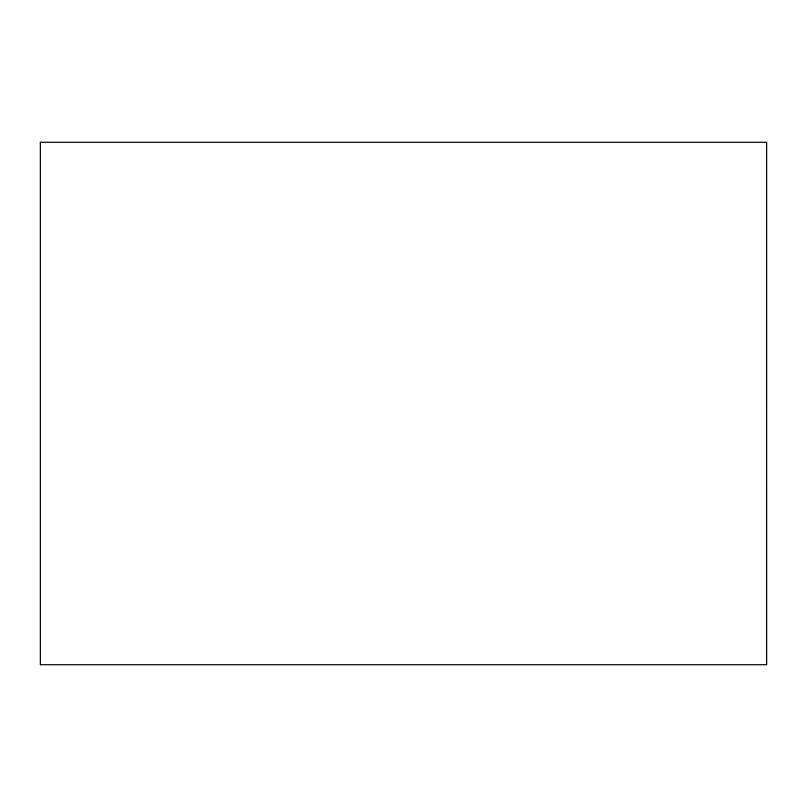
<?xml version="1.0" encoding="UTF-8"?>
<svg xmlns="http://www.w3.org/2000/svg" width="807" height="807" viewBox="0 0 807 807"><rect width="100%" height="100%" fill="white"/><g stroke="black" fill="none" stroke-linecap="round" stroke-linejoin="round"><path stroke-width="1.21" d="M40.36 142.284L40.35 664.716L766.65 664.716L766.64 142.284L40.36 142.284"/></g></svg>
